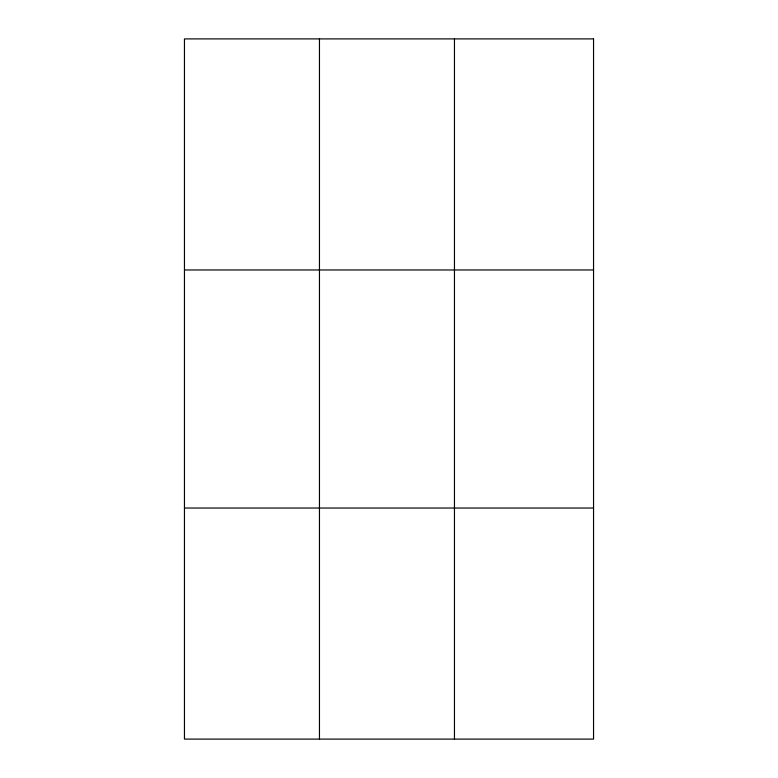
<?xml version="1.0" encoding="UTF-8"?>
<svg xmlns="http://www.w3.org/2000/svg" width="778" height="778" viewBox="0 0 778 778"><rect width="100%" height="100%" fill="white"/><g stroke="black" fill="none" stroke-linecap="round" stroke-linejoin="round"><path stroke-width="1.17" d="M319.457 739.1L319.457 38.9M454.459 739.1L454.459 38.9M184.454 269.966L593.546 269.966M184.454 508.034L593.546 508.034M593.546 38.9L593.546 739.1L184.454 739.1L184.454 38.9L593.546 38.9"/></g></svg>
